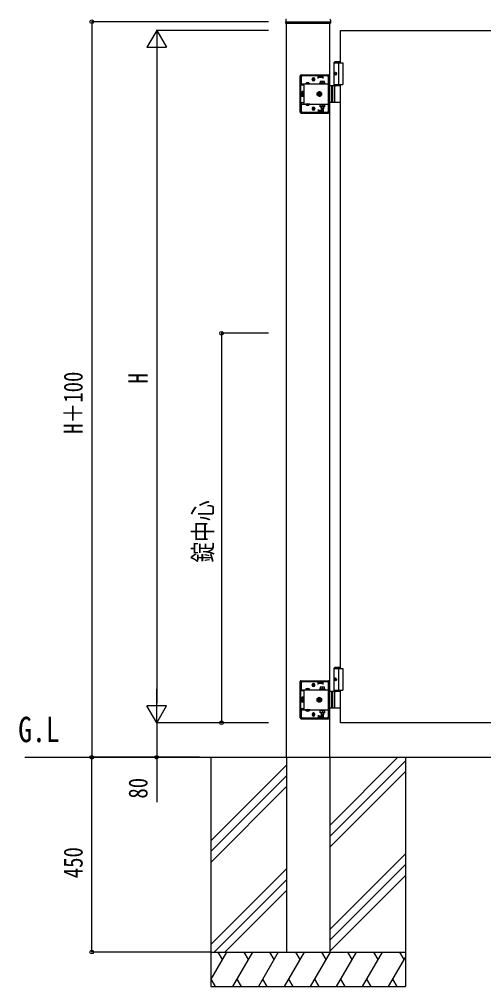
# Model space of a CAD drawing. Units: millimetres, scale not verified. Extents: x -4205 to 4205, y -2970 to 2970.
# Drawn here: x -2172 to -1099, y -564 to 1672 of the extents above; entities that cross this region are included whole.
import ezdxf
from ezdxf.enums import TextEntityAlignment as Align

# ---------------------------------------------------------------- set-up
doc = ezdxf.new("R2010")
doc.units = ezdxf.units.MM
doc.header["$LTSCALE"] = 12
for name, color, linetype in [('0-2_USER1', 3, 'Continuous'), ('0-4_YKK_A1', 4, 'Continuous'), ('0-5_YKK_D', 6, 'Continuous')]:
    doc.layers.add(name, color=color, linetype=linetype)
doc.styles.add('ＭＳ ゴシック', font='')
doc.styles.get('ＭＳ ゴシック').set_extended_font_data('MS Gothic')

msp = doc.modelspace()

# ---------------------------------------------------------------- linework, layer by layer
at = {"layer": '0-4_YKK_A1'}
for p, q in [((-1556.73, 1670.19), (-1557.08, 1663.53)), ((-1556.58, 1663), (-1453.38, 1663)), ((-1554.98, 1666.5), (-1554.98, 1663)), ((-1554.98, -33.5), (-1554.98, 1663)), ((-1454.98, -33.5), (-1454.98, 1663)), ((-1453.23, 1670.19), (-1452.88, 1663.53)), ((-1429.98, 1571.5), (-1429.98, 1646.5)), ((-1442.48, 1574.5), (-1444.48, 1572.5)), ((-1444.48, 1518.5), (-1444.48, 1572.5)), ((-1444.48, 1572.5), (-1429.98, 1572.5)), ((-1442.48, 1574.5), (-1429.98, 1574.5)), ((-1434.98, 1571.5), (-1434.98, 1521.5)), ((-1520.98, 1543.5), (-1457.98, 1543.5)), ((-1466.48, 1542), (-1466.48, 1543.5)), ((-1458.48, 1542), (-1458.48, 1543.5)), ((-1443.18, 1548.6), (-1443.78, 1548.6)), ((-1443.18, 1544.4), (-1443.78, 1544.4)), ((-1442.17, 1546.92), (-1442.76, 1546.92)), ((-1442.17, 1546.08), (-1442.76, 1546.08)), ((-1522.98, 1457.5), (-1522.98, 1541.5)), ((-1521.48, 1457.5), (-1521.48, 1541.5)), ((-1520.98, 1542), (-1457.98, 1542)), ((-1520.98, 1538.5), (-1520.98, 1520.2)), ((-1520.98, 1522.7), (-1457.98, 1522.7)), ((-1514.98, 1520.2), (-1520.98, 1520.2)), ((-1481.98, 1541.5), (-1517.98, 1541.5)), ((-1514.98, 1520.2), (-1514.98, 1522.7)), ((-1514.98, 1520.2), (-1514.98, 1478.8)), ((-1510.73, 1523.21), (-1510.73, 1522.7)), ((-1501.23, 1523.21), (-1510.73, 1523.21)), ((-1501.23, 1522.7), (-1510.73, 1522.7)), ((-1508.33, 1525.2), (-1507.13, 1522.73)), ((-1507.13, 1522.73), (-1505.98, 1522.12)), ((-1504.84, 1522.73), (-1505.98, 1522.12)), ((-1503.63, 1525.2), (-1504.84, 1522.73)), ((-1501.23, 1523.21), (-1501.23, 1522.7)), ((-1496.48, 1533.5), (-1488.48, 1533.5)), ((-1495.73, 1533.25), (-1495.73, 1533.75)), ((-1492.48, 1529.5), (-1492.48, 1537.5)), ((-1489.23, 1533.25), (-1489.23, 1533.75)), ((-1481.98, 1535), (-1481.98, 1541.5)), ((-1469.98, 1540.5), (-1481.98, 1540.5)), ((-1469.98, 1537.5), (-1481.98, 1537.5)), ((-1480.98, 1539), (-1480.98, 1542)), ((-1480.98, 1539), (-1470.98, 1539)), ((-1478.23, 1524.3), (-1478.23, 1522.7)), ((-1465.73, 1524.3), (-1478.23, 1524.3)), ((-1478.23, 1522.7), (-1465.73, 1522.7)), ((-1476.98, 1528.3), (-1476.98, 1524.3)), ((-1466.98, 1528.3), (-1476.98, 1528.3)), ((-1476.98, 1524.3), (-1466.98, 1524.3)), ((-1471.98, 1524.3), (-1471.98, 1527.87)), ((-1470.98, 1539), (-1470.98, 1542)), ((-1469.98, 1535), (-1469.98, 1541.5)), ((-1460.98, 1541.5), (-1469.98, 1541.5)), ((-1466.98, 1524.3), (-1466.98, 1528.3)), ((-1465.73, 1522.7), (-1465.73, 1524.3)), ((-1457.98, 1460.5), (-1457.98, 1538.5)), ((-1457.48, 1518.5), (-1457.48, 1541.5)), ((-1457.48, 1520.2), (-1455.98, 1520.2)), ((-1455.98, 1518.5), (-1455.98, 1541.5)), ((-1444.48, 1521.5), (-1424.98, 1521.5)), ((-1429.98, 171.5), (-1429.98, 1521.5)), ((-1519.28, 1504.5), (-1518.83, 1505.27)), ((-1519.28, 1504.5), (-1519.28, 1494.5)), ((-1515.28, 1505.27), (-1518.83, 1505.27)), ((-1515.28, 1502.39), (-1518.83, 1502.39)), ((-1515.28, 1493.73), (-1515.28, 1505.27)), ((-1515.28, 1503.4), (-1514.98, 1503.4)), ((-1515.28, 1495.6), (-1515.28, 1503.4)), ((-1483.98, 1502.39), (-1478.98, 1505.27)), ((-1483.98, 1496.61), (-1483.98, 1502.39)), ((-1482.13, 1500.1), (-1480.89, 1500.1)), ((-1482.13, 1498.9), (-1482.13, 1500.1)), ((-1480.89, 1498.9), (-1482.13, 1498.9)), ((-1479.58, 1501.41), (-1479.58, 1502.65)), ((-1479.58, 1502.65), (-1478.38, 1502.65)), ((-1478.98, 1505.27), (-1473.98, 1502.39)), ((-1478.38, 1502.65), (-1478.38, 1501.41)), ((-1475.83, 1498.9), (-1477.07, 1498.9)), ((-1473.98, 1502.39), (-1473.98, 1496.61)), ((-1454.98, 1518.5), (-1457.98, 1518.5)), ((-1429.98, 1518.5), (-1454.98, 1518.5)), ((-1450.98, 1518.5), (-1450.98, 1480.5)), ((-1448.48, 1518.5), (-1448.48, 1480.5)), ((-1442.79, 1482), (-1442.79, 1517)), ((-1514.98, 1478.8), (-1520.98, 1478.8)), ((-1520.98, 1478.8), (-1520.98, 1460.5)), ((-1520.98, 1476.3), (-1457.98, 1476.3)), ((-1519.28, 1494.5), (-1518.83, 1493.73)), ((-1515.28, 1496.61), (-1518.83, 1496.61)), ((-1515.28, 1493.73), (-1518.83, 1493.73)), ((-1515.28, 1495.6), (-1514.98, 1495.6)), ((-1514.98, 1478.8), (-1514.98, 1476.3)), ((-1501.23, 1476.3), (-1510.73, 1476.3)), ((-1510.73, 1475.79), (-1510.73, 1476.3)), ((-1501.23, 1475.79), (-1510.73, 1475.79)), ((-1508.33, 1473.8), (-1507.13, 1476.27)), ((-1507.13, 1476.27), (-1505.98, 1476.88)), ((-1504.84, 1476.27), (-1505.98, 1476.88)), ((-1503.63, 1473.8), (-1504.84, 1476.27)), ((-1501.23, 1475.79), (-1501.23, 1476.3)), ((-1478.98, 1493.73), (-1483.98, 1496.61)), ((-1473.98, 1496.61), (-1478.98, 1493.73)), ((-1478.38, 1497.59), (-1478.38, 1496.35)), ((-1478.23, 1476.3), (-1465.73, 1476.3)), ((-1478.23, 1474.7), (-1478.23, 1476.3)), ((-1475.18, 1476.3), (-1475.18, 1474.7)), ((-1468.78, 1476.3), (-1468.78, 1474.7)), ((-1465.73, 1476.3), (-1465.73, 1474.7)), ((-1457.98, 1480.5), (-1454.98, 1480.5)), ((-1457.48, 1457.5), (-1457.48, 1480.5)), ((-1457.48, 1478.8), (-1455.98, 1478.8)), ((-1455.98, 1457.5), (-1455.98, 1480.5)), ((-1454.98, 1480.5), (-1429.98, 1480.5)), ((-1520.98, 1457), (-1457.98, 1457)), ((-1520.98, 1455.5), (-1457.98, 1455.5)), ((-1517.98, 1457.5), (-1481.98, 1457.5)), ((-1496.48, 1465.5), (-1488.48, 1465.5)), ((-1495.73, 1465.75), (-1495.73, 1465.25)), ((-1492.48, 1469.5), (-1492.48, 1461.5)), ((-1489.23, 1465.75), (-1489.23, 1465.25)), ((-1481.98, 1464), (-1481.98, 1457.5)), ((-1469.98, 1461.5), (-1481.98, 1461.5)), ((-1469.98, 1458.5), (-1481.98, 1458.5)), ((-1480.98, 1460), (-1480.98, 1457)), ((-1480.98, 1460), (-1470.98, 1460)), ((-1465.73, 1474.7), (-1478.23, 1474.7)), ((-1476.98, 1469.7), (-1476.98, 1474.7)), ((-1476.98, 1474.7), (-1466.98, 1474.7)), ((-1466.98, 1469.7), (-1476.98, 1469.7)), ((-1474.98, 1469.7), (-1474.98, 1465.3)), ((-1474.98, 1465.3), (-1473.98, 1464.3)), ((-1468.98, 1465.3), (-1474.98, 1465.3)), ((-1474.44, 1469.7), (-1474.44, 1464.76)), ((-1469.98, 1464.3), (-1473.98, 1464.3)), ((-1471.98, 1474.7), (-1471.98, 1470.13)), ((-1470.98, 1460), (-1470.98, 1457)), ((-1468.98, 1465.3), (-1469.98, 1464.3)), ((-1469.98, 1464), (-1469.98, 1457.5)), ((-1469.98, 1457.5), (-1460.98, 1457.5)), ((-1469.52, 1469.7), (-1469.52, 1464.76)), ((-1468.98, 1469.7), (-1468.98, 1465.3)), ((-1466.98, 1474.7), (-1466.98, 1469.7)), ((-1466.48, 1455.5), (-1466.48, 1457)), ((-1458.48, 1455.5), (-1458.48, 1457)), ((-1442.48, 174.5), (-1444.48, 172.5)), ((-1444.48, 118.5), (-1444.48, 172.5)), ((-1444.48, 172.5), (-1429.98, 172.5)), ((-1442.48, 174.5), (-1429.98, 174.5)), ((-1434.98, 171.5), (-1434.98, 121.5)), ((-1522.98, 57.5), (-1522.98, 141.5)), ((-1521.48, 57.5), (-1521.48, 141.5)), ((-1520.98, 143.5), (-1457.98, 143.5)), ((-1520.98, 142), (-1457.98, 142)), ((-1520.98, 138.5), (-1520.98, 120.2)), ((-1481.98, 141.5), (-1517.98, 141.5)), ((-1492.48, 129.5), (-1492.48, 137.5)), ((-1481.98, 135), (-1481.98, 141.5)), ((-1469.98, 140.5), (-1481.98, 140.5)), ((-1469.98, 137.5), (-1481.98, 137.5)), ((-1480.98, 139), (-1480.98, 142)), ((-1480.98, 139), (-1470.98, 139)), ((-1470.98, 139), (-1470.98, 142)), ((-1469.98, 135), (-1469.98, 141.5)), ((-1460.98, 141.5), (-1469.98, 141.5)), ((-1466.48, 142), (-1466.48, 143.5)), ((-1458.48, 142), (-1458.48, 143.5)), ((-1457.98, 60.5), (-1457.98, 138.5)), ((-1457.48, 118.5), (-1457.48, 141.5)), ((-1455.98, 118.5), (-1455.98, 141.5)), ((-1443.18, 148.6), (-1443.78, 148.6)), ((-1443.18, 144.4), (-1443.78, 144.4)), ((-1442.17, 146.92), (-1442.76, 146.92)), ((-1442.17, 146.08), (-1442.76, 146.08)), ((-1520.98, 122.7), (-1457.98, 122.7)), ((-1514.98, 120.2), (-1520.98, 120.2)), ((-1514.98, 120.2), (-1514.98, 122.7)), ((-1514.98, 120.2), (-1514.98, 78.8)), ((-1510.73, 123.21), (-1510.73, 122.7)), ((-1501.23, 123.21), (-1510.73, 123.21)), ((-1501.23, 122.7), (-1510.73, 122.7)), ((-1508.33, 125.2), (-1507.13, 122.73)), ((-1507.13, 122.73), (-1505.98, 122.12)), ((-1504.84, 122.73), (-1505.98, 122.12)), ((-1503.63, 125.2), (-1504.84, 122.73)), ((-1501.23, 123.21), (-1501.23, 122.7)), ((-1496.48, 133.5), (-1488.48, 133.5)), ((-1495.73, 133.25), (-1495.73, 133.75)), ((-1489.23, 133.25), (-1489.23, 133.75)), ((-1478.23, 124.3), (-1478.23, 122.7)), ((-1465.73, 124.3), (-1478.23, 124.3)), ((-1478.23, 122.7), (-1465.73, 122.7)), ((-1476.98, 128.3), (-1476.98, 124.3)), ((-1466.98, 128.3), (-1476.98, 128.3)), ((-1476.98, 124.3), (-1466.98, 124.3)), ((-1471.98, 124.3), (-1471.98, 127.87)), ((-1466.98, 124.3), (-1466.98, 128.3)), ((-1465.73, 122.7), (-1465.73, 124.3)), ((-1454.98, 118.5), (-1457.98, 118.5)), ((-1457.48, 120.2), (-1455.98, 120.2)), ((-1429.98, 118.5), (-1454.98, 118.5)), ((-1450.98, 118.5), (-1450.98, 80.5)), ((-1448.48, 118.5), (-1448.48, 80.5)), ((-1444.48, 121.5), (-1424.98, 121.5)), ((-1442.79, 82), (-1442.79, 117)), ((-1519.28, 104.5), (-1518.83, 105.27)), ((-1519.28, 104.5), (-1519.28, 94.5)), ((-1519.28, 94.5), (-1518.83, 93.73)), ((-1515.28, 105.27), (-1518.83, 105.27)), ((-1515.28, 102.39), (-1518.83, 102.39)), ((-1515.28, 96.61), (-1518.83, 96.61)), ((-1515.28, 93.73), (-1518.83, 93.73)), ((-1515.28, 93.73), (-1515.28, 105.27)), ((-1515.28, 103.4), (-1514.98, 103.4)), ((-1515.28, 95.6), (-1515.28, 103.4)), ((-1515.28, 95.6), (-1514.98, 95.6)), ((-1483.98, 102.39), (-1478.98, 105.27)), ((-1483.98, 96.61), (-1483.98, 102.39)), ((-1478.98, 93.73), (-1483.98, 96.61)), ((-1482.13, 100.1), (-1480.89, 100.1)), ((-1482.13, 98.9), (-1482.13, 100.1)), ((-1480.89, 98.9), (-1482.13, 98.9)), ((-1479.58, 101.41), (-1479.58, 102.65)), ((-1479.58, 102.65), (-1478.38, 102.65)), ((-1478.98, 105.27), (-1473.98, 102.39)), ((-1473.98, 96.61), (-1478.98, 93.73)), ((-1478.38, 102.65), (-1478.38, 101.41)), ((-1478.38, 97.59), (-1478.38, 96.35)), ((-1475.83, 98.9), (-1477.07, 98.9)), ((-1473.98, 102.39), (-1473.98, 96.61)), ((-1514.98, 78.8), (-1520.98, 78.8)), ((-1520.98, 78.8), (-1520.98, 60.5)), ((-1520.98, 76.3), (-1457.98, 76.3)), ((-1514.98, 78.8), (-1514.98, 76.3)), ((-1501.23, 76.3), (-1510.73, 76.3)), ((-1510.73, 75.79), (-1510.73, 76.3)), ((-1501.23, 75.79), (-1510.73, 75.79)), ((-1508.33, 73.8), (-1507.13, 76.27)), ((-1507.13, 76.27), (-1505.98, 76.88)), ((-1504.84, 76.27), (-1505.98, 76.88)), ((-1503.63, 73.8), (-1504.84, 76.27)), ((-1501.23, 75.79), (-1501.23, 76.3)), ((-1492.48, 69.5), (-1492.48, 61.5)), ((-1478.23, 76.3), (-1465.73, 76.3)), ((-1478.23, 74.7), (-1478.23, 76.3)), ((-1465.73, 74.7), (-1478.23, 74.7)), ((-1476.98, 69.7), (-1476.98, 74.7)), ((-1476.98, 74.7), (-1466.98, 74.7)), ((-1466.98, 69.7), (-1476.98, 69.7)), ((-1475.18, 76.3), (-1475.18, 74.7)), ((-1474.98, 69.7), (-1474.98, 65.3)), ((-1474.44, 69.7), (-1474.44, 64.76)), ((-1471.98, 74.7), (-1471.98, 70.13)), ((-1469.52, 69.7), (-1469.52, 64.76)), ((-1468.98, 69.7), (-1468.98, 65.3)), ((-1468.78, 76.3), (-1468.78, 74.7)), ((-1466.98, 74.7), (-1466.98, 69.7)), ((-1465.73, 76.3), (-1465.73, 74.7)), ((-1457.98, 80.5), (-1454.98, 80.5)), ((-1457.48, 57.5), (-1457.48, 80.5)), ((-1457.48, 78.8), (-1455.98, 78.8)), ((-1455.98, 57.5), (-1455.98, 80.5)), ((-1454.98, 80.5), (-1429.98, 80.5)), ((-1520.98, 57), (-1457.98, 57)), ((-1520.98, 55.5), (-1457.98, 55.5)), ((-1517.98, 57.5), (-1481.98, 57.5)), ((-1496.48, 65.5), (-1488.48, 65.5)), ((-1495.73, 65.75), (-1495.73, 65.25)), ((-1489.23, 65.75), (-1489.23, 65.25)), ((-1481.98, 64), (-1481.98, 57.5)), ((-1469.98, 61.5), (-1481.98, 61.5)), ((-1469.98, 58.5), (-1481.98, 58.5)), ((-1480.98, 60), (-1480.98, 57)), ((-1480.98, 60), (-1470.98, 60)), ((-1474.98, 65.3), (-1473.98, 64.3)), ((-1468.98, 65.3), (-1474.98, 65.3)), ((-1469.98, 64.3), (-1473.98, 64.3)), ((-1470.98, 60), (-1470.98, 57)), ((-1468.98, 65.3), (-1469.98, 64.3)), ((-1469.98, 64), (-1469.98, 57.5)), ((-1469.98, 57.5), (-1460.98, 57.5)), ((-1466.48, 55.5), (-1466.48, 57)), ((-1458.48, 55.5), (-1458.48, 57)), ((-2160.05, -33.5), (126.02, -33.5)), ((-1729.98, -33.5), (-1729.98, -563.5)), ((-1554.98, -33.5), (-1554.98, -483.5)), ((-1454.98, -33.5), (-1454.98, -483.5)), ((-1297.19, -33.5), (-1454.98, -191.29)), ((-1279.98, -41.29), (-1454.98, -216.29)), ((-1279.98, -33.5), (-1279.98, -563.5)), ((-1554.98, -51.29), (-1729.98, -226.29)), ((-1279.98, -66.29), (-1454.98, -241.29)), ((-1554.98, -76.29), (-1729.98, -251.29)), ((-1554.98, -101.29), (-1729.98, -276.29)), ((-1279.98, -256.29), (-1454.98, -431.29)), ((-1279.98, -281.29), (-1454.98, -456.29)), ((-1554.98, -291.29), (-1729.98, -466.29)), ((-1279.98, -306.29), (-1454.98, -481.29)), ((-1554.98, -316.29), (-1722.19, -483.5)), ((-1554.98, -341.29), (-1697.19, -483.5)), ((-1601.69, -388), (-1697.19, -483.5)), ((-1411.69, -388), (-1454.98, -431.29)), ((-1729.98, -483.5), (-1279.98, -483.5)), ((-1713.79, -483.5), (-1703.79, -500.82)), ((-1633.79, -483.5), (-1679.98, -563.5)), ((-1653.79, -483.5), (-1643.79, -500.82)), ((-1573.79, -483.5), (-1619.98, -563.5)), ((-1593.79, -483.5), (-1583.79, -500.82)), ((-1513.79, -483.5), (-1559.98, -563.5)), ((-1554.98, -483.5), (-1454.98, -483.5)), ((-1533.79, -483.5), (-1523.79, -500.82)), ((-1453.79, -483.5), (-1499.98, -563.5)), ((-1473.79, -483.5), (-1463.79, -500.82)), ((-1393.79, -483.5), (-1439.98, -563.5)), ((-1413.79, -483.5), (-1403.79, -500.82)), ((-1333.79, -483.5), (-1379.98, -563.5)), ((-1353.79, -483.5), (-1343.79, -500.82)), ((-1293.79, -483.5), (-1283.79, -500.82)), ((-1279.98, -494.22), (-1319.98, -563.5)), ((-1669.98, -546.18), (-1659.98, -563.5)), ((-1609.98, -546.18), (-1599.98, -563.5)), ((-1549.98, -546.18), (-1539.98, -563.5)), ((-1489.98, -546.18), (-1479.98, -563.5)), ((-1429.98, -546.18), (-1419.98, -563.5)), ((-1369.98, -546.18), (-1359.98, -563.5)), ((-1309.98, -546.18), (-1299.98, -563.5)), ((-1729.98, -563.5), (-1279.98, -563.5))]:
    msp.add_line(p, q, dxfattribs=at)
for points in [[(-1554.98, 1666.5), (-1454.98, 1666.5), (-1454.98, 1663)], [(-1429.98, 1646.5), (-1029.98, 1646.5), (-1029.98, 46.5), (-1429.98, 46.5), (-1429.98, 121.5)], [(-1444.48, 1571.5), (-1424.98, 1571.5), (-1424.98, 1521.5)], [(-1443.89, 1547.76), (-1443.92, 1547.6), (-1443.96, 1547.44), (-1444.03, 1547.29), (-1444.11, 1547.17), (-1444.21, 1547.06), (-1444.27, 1547.01)], [(-1444.27, 1545.99), (-1444.21, 1545.94), (-1444.11, 1545.83), (-1444.03, 1545.71), (-1443.96, 1545.56), (-1443.92, 1545.4), (-1443.89, 1545.24)], [(-1442.76, 1546.92), (-1442.87, 1546.94), (-1442.98, 1546.98), (-1443.08, 1547.06), (-1443.17, 1547.17), (-1443.24, 1547.29), (-1443.28, 1547.44), (-1443.3, 1547.6), (-1443.3, 1547.76)], [(-1443.3, 1545.24), (-1443.3, 1545.4), (-1443.28, 1545.56), (-1443.24, 1545.71), (-1443.17, 1545.83), (-1443.08, 1545.94), (-1442.98, 1546.02), (-1442.87, 1546.06), (-1442.76, 1546.08)], [(-1477.07, 1500.1), (-1475.83, 1500.1), (-1475.83, 1498.9)], [(-1457.98, 1494.4), (-1455.98, 1494.4), (-1455.98, 1504.6), (-1457.98, 1504.6)], [(-1478.38, 1496.35), (-1479.58, 1496.35), (-1479.58, 1497.59)], [(-1444.48, 171.5), (-1424.98, 171.5), (-1424.98, 121.5)], [(-1443.89, 147.76), (-1443.92, 147.6), (-1443.96, 147.44), (-1444.03, 147.29), (-1444.11, 147.17), (-1444.21, 147.06), (-1444.27, 147.01)], [(-1444.27, 145.99), (-1444.21, 145.94), (-1444.11, 145.83), (-1444.03, 145.71), (-1443.96, 145.56), (-1443.92, 145.4), (-1443.89, 145.24)], [(-1442.76, 146.92), (-1442.87, 146.94), (-1442.98, 146.98), (-1443.08, 147.06), (-1443.17, 147.17), (-1443.24, 147.29), (-1443.28, 147.44), (-1443.3, 147.6), (-1443.3, 147.76)], [(-1443.3, 145.24), (-1443.3, 145.4), (-1443.28, 145.56), (-1443.24, 145.71), (-1443.17, 145.83), (-1443.08, 145.94), (-1442.98, 146.02), (-1442.87, 146.06), (-1442.76, 146.08)], [(-1478.38, 96.35), (-1479.58, 96.35), (-1479.58, 97.59)], [(-1477.07, 100.1), (-1475.83, 100.1), (-1475.83, 98.9)], [(-1457.98, 94.4), (-1455.98, 94.4), (-1455.98, 104.6), (-1457.98, 104.6)], [(-1693.79, -483.5), (-1729.98, -546.18), (-1719.98, -563.5)]]:
    msp.add_lwpolyline(points, dxfattribs=at)
for centre, radius, start, end in [((-1556.58, 1663.5), 0.5, 177, 270), ((-1554.73, 1670.08), 2, 99.0011, 177), ((-1455.23, 1670.08), 2, 3, 80.9989), ((-1453.38, 1663.5), 0.5, 270, 3), ((-1520.98, 1541.5), 2, 90, 180), ((-1457.98, 1541.5), 2, 0, 90), ((-1520.98, 1541.5), 0.5, 90, 180), ((-1517.98, 1538.5), 3, 90, 180), ((-1505.98, 1519.93), 5.77, 34.65097, 145.34903), ((-1492.48, 1533.75), 3.25, 0, 180), ((-1492.48, 1533.25), 3.25, 180, 0), ((-1474.48, 1520.87), 7.43, 70.34714, 109.65286), ((-1469.48, 1520.87), 7.43, 70.34714, 109.65286), ((-1460.98, 1538.5), 3, 0, 90), ((-1457.98, 1541.5), 0.5, 0, 90), ((-1516.72, 1503.83), 2.56, 145.61575, 214.38425), ((-1509.73, 1499.5), 9.55, 162.41205, 197.58795), ((-1478.98, 1499.5), 5, 103.11701, 349.84078), ((-1478.98, 1499.5), 4.3, 96.72822, 356.22957), ((-1480.89, 1501.41), 1.31, 270, 0), ((-1480.89, 1497.59), 1.31, 0, 90), ((-1478.98, 1499.5), 5, 349.84078, 103.11701), ((-1478.98, 1499.5), 4.3, 356.22957, 96.72822), ((-1477.07, 1501.41), 1.31, 180, 270), ((-1477.07, 1497.59), 1.31, 90, 180), ((-1441.29, 1517), 1.5, 90, 180), ((-1516.72, 1495.17), 2.56, 145.61575, 214.38425), ((-1505.98, 1479.07), 5.77, 214.65097, 325.34903), ((-1441.29, 1482), 1.5, 180, 270), ((-1520.98, 1457.5), 2, 180, 270), ((-1520.98, 1457.5), 0.5, 180, 270), ((-1517.98, 1460.5), 3, 180, 270), ((-1492.48, 1465.75), 3.25, 0, 180), ((-1492.48, 1465.25), 3.25, 180, 0), ((-1474.48, 1477.13), 7.43, 250.34714, 289.65286), ((-1469.48, 1477.13), 7.43, 250.34714, 289.65286), ((-1460.98, 1460.5), 3, 270, 0), ((-1457.98, 1457.5), 0.5, 270, 0), ((-1457.98, 1457.5), 2, 270, 0), ((-1520.98, 141.5), 2, 90, 180), ((-1520.98, 141.5), 0.5, 90, 180), ((-1517.98, 138.5), 3, 90, 180), ((-1492.48, 133.75), 3.25, 0, 180), ((-1460.98, 138.5), 3, 0, 90), ((-1457.98, 141.5), 2, 0, 90), ((-1457.98, 141.5), 0.5, 0, 90), ((-1505.98, 119.93), 5.77, 34.65097, 145.34903), ((-1492.48, 133.25), 3.25, 180, 0), ((-1474.48, 120.87), 7.43, 70.34714, 109.65286), ((-1469.48, 120.87), 7.43, 70.34714, 109.65286), ((-1441.29, 117), 1.5, 90, 180), ((-1516.72, 103.83), 2.56, 145.61575, 214.38425), ((-1509.73, 99.5), 9.55, 162.41205, 197.58795), ((-1516.72, 95.17), 2.56, 145.61575, 214.38425), ((-1478.98, 99.5), 5, 103.11701, 349.84078), ((-1478.98, 99.5), 4.3, 96.72822, 356.22957), ((-1480.89, 101.41), 1.31, 270, 0), ((-1480.89, 97.59), 1.31, 0, 90), ((-1478.98, 99.5), 5, 349.84078, 103.11701), ((-1478.98, 99.5), 4.3, 356.22957, 96.72822), ((-1477.07, 101.41), 1.31, 180, 270), ((-1477.07, 97.59), 1.31, 90, 180), ((-1505.98, 79.07), 5.77, 214.65097, 325.34903), ((-1492.48, 65.75), 3.25, 0, 180), ((-1474.48, 77.13), 7.43, 250.34714, 289.65286), ((-1469.48, 77.13), 7.43, 250.34714, 289.65286), ((-1441.29, 82), 1.5, 180, 270), ((-1520.98, 57.5), 2, 180, 270), ((-1520.98, 57.5), 0.5, 180, 270), ((-1517.98, 60.5), 3, 180, 270), ((-1492.48, 65.25), 3.25, 180, 0), ((-1460.98, 60.5), 3, 270, 0), ((-1457.98, 57.5), 0.5, 270, 0), ((-1457.98, 57.5), 2, 270, 0)]:
    msp.add_arc(centre, radius, start, end, dxfattribs=at)
for centre in [(-1441.82, 1546.5), (-1441.82, 146.5)]:
    msp.add_ellipse(centre, major_axis=(0, -3.5), ratio=0.707107, dxfattribs=at)
for centre, start_param, end_param in [((-1437.59, 1546.5), 1.3352921, 1.4303349), ((-1437.59, 1546.5), 1.7112577, 1.8063006), ((-1437, 1546.5), 1.3352921, 1.4303349), ((-1437, 1546.5), 1.7112577, 1.8063006), ((-1435.81, 1546.5), 1.5241127, 1.6174799), ((-1437.59, 146.5), 1.3352921, 1.4303349), ((-1437.59, 146.5), 1.7112577, 1.8063006), ((-1437, 146.5), 1.3352921, 1.4303349), ((-1437, 146.5), 1.7112577, 1.8063006), ((-1435.81, 146.5), 1.5241127, 1.6174799)]:
    msp.add_ellipse(centre, major_axis=(0, 9), ratio=0.707107, start_param=start_param, end_param=end_param, dxfattribs=at)
at = {"layer": '0-5_YKK_D'}
for p, q in [((-1596.36, 1666.5), (-2005.98, 1666.5)), ((-2004.98, 1666.5), (-2004.98, -33.5)), ((-1854.98, 1646.5), (-1877.48, 1607.53)), ((-1596.36, 1646.5), (-1855.98, 1646.5)), ((-1854.98, 1646.5), (-1832.48, 1607.53)), ((-1854.98, 1646.5), (-1854.98, 1568.56)), ((-1877.48, 1607.53), (-1832.48, 1607.53)), ((-1854.98, 1601.5), (-1854.98, 91.5)), ((-1596.36, 946.5), (-1705.98, 946.5)), ((-1704.98, 946.5), (-1704.98, 46.5)), ((-1854.98, 46.5), (-1854.98, 124.44)), ((-1854.98, 46.5), (-1877.48, 85.47)), ((-1832.48, 85.47), (-1877.48, 85.47)), ((-1854.98, 46.5), (-1832.48, 85.47)), ((-1596.36, 46.5), (-1855.98, 46.5)), ((-1596.36, 46.5), (-1855.98, 46.5)), ((-1596.36, 46.5), (-1705.98, 46.5)), ((-1755.7, -33.5), (-2005.98, -33.5)), ((-1755.7, -33.5), (-2005.98, -33.5)), ((-2004.98, -483.5), (-2004.98, -33.5)), ((-1755.7, -33.5), (-1855.98, -33.5)), ((-1730.98, -483.5), (-2005.98, -483.5))]:
    msp.add_line(p, q, dxfattribs=at)
msp.add_lwpolyline([(-1854.98, 46.5), (-1854.98, -33.5), (-1854.98, -136.9)], dxfattribs=at)
for centre in [(-2004.98, 1666.5), (-1704.98, 946.5), (-1704.98, 46.5), (-2004.98, -33.5), (-2004.98, -33.5), (-1854.98, -33.5), (-2004.98, -483.5)]:
    msp.add_circle(centre, 4.25, dxfattribs=at)

# ---------------------------------------------------------------- texts
at = {"layer": '0-2_USER1', "style": 'ＭＳ ゴシック', "width": 0.8}
msp.add_text('G.L', height=58.65, dxfattribs=at).set_placement((-2175.1, -16.02), align=Align.BOTTOM_LEFT)
at = {"layer": '0-5_YKK_D', "style": 'ＭＳ ゴシック', "width": 0.8}
for s, p in [('H＋100', (-2012.98, 714.1)), ('H', (-1862.98, 830.5)), ('錠中心', (-1712.98, 416.5)), ('80', (-1862.98, -128.9)), ('450', (-2012.98, -312.9))]:
    msp.add_text(s, height=43.99, rotation=90, dxfattribs=at).set_placement(p, align=Align.BOTTOM_LEFT)

doc.saveas('drawing.dxf')
